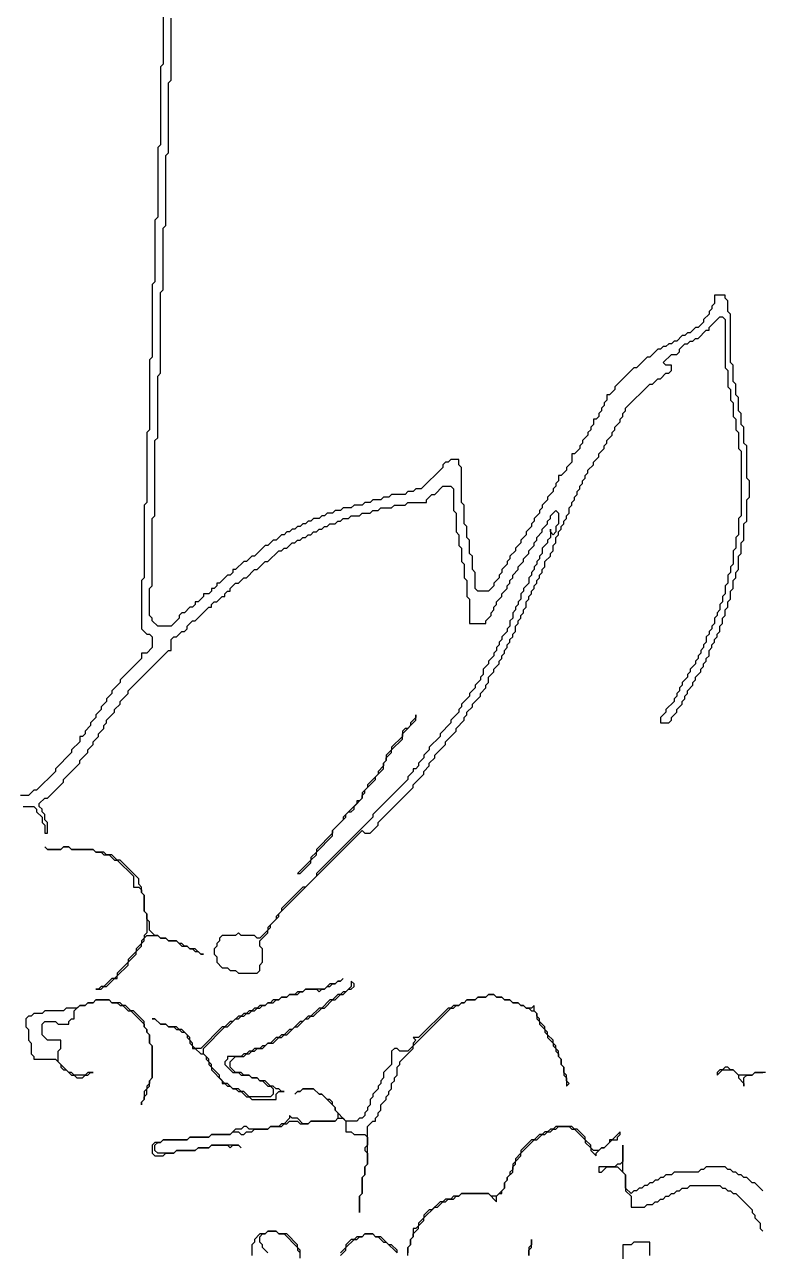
# Model space of a CAD drawing. Header units: metres. Extents: x 0 to 100, y 0 to 141.
# Drawn here: x 74.86 to 81.71, y 22.34 to 33.74 of the extents above; entities that cross this region are included whole.
import ezdxf

# ---------------------------------------------------------------- set-up
doc = ezdxf.new("R2010")
doc.units = ezdxf.units.M

msp = doc.modelspace()

# ---------------------------------------------------------------- linework, layer by layer
for points in [[(76.15, 33.875), (76.15, 33.375), (76.125, 33.35), (76.125, 32.625), (76.1, 32.6), (76.1, 31.95), (76.075, 31.925), (76.075, 31.35), (76.05, 31.325), (76.05, 30.65), (76.025, 30.625), (76.025, 29.975), (76, 29.95), (76, 29.3), (75.975, 29.275), (75.975, 28.6), (75.95, 28.575), (75.95, 28.125), (76, 28.075), (76.025, 28.075), (76.05, 28.05), (76.05, 27.95), (76, 27.9), (75.95, 27.9), (75.95, 27.85), (75.75, 27.65), (75.75, 27.625), (75.675, 27.55), (75.675, 27.525), (75.625, 27.475), (75.625, 27.45), (75.575, 27.4), (75.575, 27.375), (75.525, 27.325), (75.525, 27.3), (75.475, 27.25), (75.475, 27.225), (75.425, 27.175), (75.425, 27.15), (75.4, 27.125), (75.375, 27.125), (75.375, 27.075), (75.3, 27), (75.3, 26.975), (75.15, 26.825), (75.15, 26.8), (74.975, 26.625), (74.95, 26.625), (74.9, 26.575), (74.825, 26.575)], [(74.85, 26.475), (74.95, 26.475), (74.975, 26.45), (74.975, 26.425), (75.025, 26.375), (75.025, 26.325), (75.05, 26.3), (75.05, 26.225), (75.075, 26.225), (75.075, 26.325), (75.05, 26.35), (75.05, 26.4), (75.025, 26.425), (75.025, 26.45), (75, 26.475), (75, 26.5), (75.05, 26.55), (75.075, 26.55), (75.225, 26.7), (75.225, 26.725), (75.375, 26.875), (75.375, 26.9), (75.45, 26.975), (75.45, 27), (75.5, 27.05), (75.5, 27.075), (75.55, 27.125), (75.55, 27.15), (75.6, 27.2), (75.6, 27.225), (75.625, 27.25), (75.625, 27.275), (75.7, 27.35), (75.7, 27.375), (75.75, 27.425), (75.75, 27.45), (75.825, 27.525), (75.825, 27.55), (76.2, 27.925), (76.225, 27.925), (76.225, 28.025), (76.25, 28.05), (76.275, 28.05), (76.325, 28.1), (76.35, 28.1), (76.375, 28.125), (76.375, 28.15), (76.425, 28.2), (76.45, 28.2), (76.575, 28.325), (76.6, 28.325), (76.6, 28.35), (76.625, 28.375), (76.65, 28.375), (76.7, 28.425), (76.725, 28.425), (76.725, 28.45), (76.75, 28.475), (76.775, 28.475), (76.775, 28.5), (76.825, 28.55), (76.85, 28.55), (76.9, 28.6), (76.925, 28.6), (77, 28.675), (77.025, 28.675), (77.1, 28.75), (77.125, 28.75), (77.225, 28.85), (77.25, 28.85), (77.275, 28.875), (77.3, 28.875), (77.35, 28.925), (77.375, 28.925), (77.4, 28.95), (77.425, 28.95), (77.45, 28.975), (77.475, 28.975), (77.5, 29), (77.525, 29), (77.55, 29.025), (77.575, 29.025), (77.6, 29.05), (77.625, 29.05), (77.65, 29.075), (77.675, 29.075), (77.7, 29.1), (77.75, 29.1), (77.775, 29.125), (77.8, 29.125), (77.825, 29.15), (77.875, 29.15), (77.9, 29.175), (77.975, 29.175), (78, 29.2), (78.075, 29.2), (78.1, 29.225), (78.15, 29.225), (78.175, 29.25), (78.275, 29.25), (78.3, 29.275), (78.4, 29.275), (78.425, 29.3), (78.6, 29.3), (78.6, 29.325), (78.65, 29.375), (78.675, 29.375), (78.75, 29.45), (78.825, 29.45), (78.85, 29.425), (78.85, 29.225), (78.875, 29.2), (78.875, 29.025), (78.9, 29), (78.9, 28.9), (78.925, 28.875), (78.925, 28.75), (78.95, 28.725), (78.95, 28.6), (78.975, 28.575), (78.975, 28.425), (79, 28.4), (79, 28.175), (79.15, 28.175), (79.15, 28.2), (79.2, 28.25), (79.2, 28.275), (79.225, 28.3), (79.225, 28.325), (79.25, 28.35), (79.25, 28.375), (79.3, 28.425), (79.3, 28.45), (79.35, 28.5), (79.35, 28.525), (79.375, 28.55), (79.375, 28.575), (79.4, 28.6), (79.4, 28.625), (79.45, 28.675), (79.45, 28.7), (79.5, 28.75), (79.5, 28.775), (79.55, 28.825), (79.55, 28.85), (79.6, 28.9), (79.6, 28.925), (79.625, 28.95), (79.625, 28.975), (79.675, 29.025), (79.675, 29.05), (79.725, 29.1), (79.725, 29.125), (79.75, 29.15), (79.75, 29.175), (79.8, 29.225), (79.825, 29.2), (79.825, 29.1), (79.8, 29.075), (79.8, 29.025), (79.775, 29), (79.75, 29.025), (79.75, 29.05), (79.75, 28.975), (79.725, 28.95), (79.725, 28.925), (79.675, 28.875), (79.675, 28.825), (79.65, 28.8), (79.65, 28.775), (79.625, 28.75), (79.625, 28.725), (79.6, 28.7), (79.6, 28.675), (79.575, 28.65), (79.575, 28.625), (79.55, 28.6), (79.55, 28.55), (79.5, 28.5), (79.5, 28.475), (79.475, 28.45), (79.475, 28.4), (79.45, 28.375), (79.45, 28.35), (79.425, 28.325), (79.425, 28.3), (79.4, 28.275), (79.4, 28.225), (79.375, 28.2), (79.375, 28.15), (79.35, 28.125), (79.35, 28.1), (79.3, 28.05), (79.3, 28.025), (79.275, 28), (79.275, 27.975), (79.25, 27.95), (79.25, 27.925), (79.225, 27.9), (79.225, 27.875), (79.175, 27.825), (79.175, 27.8), (79.125, 27.75), (79.125, 27.7), (79.1, 27.675), (79.1, 27.65), (79.05, 27.6), (79.05, 27.575), (79, 27.525), (79, 27.5), (78.925, 27.425), (78.925, 27.4), (78.9, 27.375), (78.9, 27.35), (78.825, 27.275), (78.825, 27.25), (78.725, 27.15), (78.725, 27.125), (78.625, 27.025), (78.625, 27), (78.575, 26.95), (78.575, 26.925), (78.525, 26.875), (78.525, 26.85), (78.5, 26.825), (78.475, 26.825), (78.475, 26.8), (78.425, 26.75), (78.425, 26.725), (78.1, 26.4), (78.1, 26.375), (77.575, 25.85), (77.575, 25.825), (77.475, 25.725), (77.45, 25.725), (77.25, 25.525), (77.25, 25.5), (77.2, 25.45), (77.2, 25.425), (77.125, 25.35), (77.125, 25.325), (77.05, 25.25), (77.025, 25.25), (77, 25.275), (76.875, 25.275), (76.85, 25.3), (76.825, 25.275), (76.7, 25.275), (76.675, 25.25), (76.675, 25.225), (76.65, 25.2), (76.65, 25.175), (76.625, 25.15), (76.625, 25.1), (76.65, 25.075), (76.65, 25.025), (76.7, 24.975), (76.75, 24.975), (76.775, 24.95), (76.825, 24.95), (76.85, 24.925), (77.025, 24.925), (77.05, 24.95), (77.05, 25), (77.075, 25.025), (77.075, 25.15), (77.05, 25.175), (77.05, 25.225), (77.125, 25.3), (77.125, 25.325), (77.15, 25.35), (77.15, 25.375), (77.225, 25.45), (77.225, 25.475), (78, 26.25), (78.025, 26.225), (78.075, 26.225), (78.15, 26.3), (78.15, 26.325), (78.475, 26.65), (78.475, 26.675), (78.575, 26.775), (78.575, 26.8), (78.625, 26.85), (78.625, 26.875), (78.675, 26.925), (78.675, 26.95), (78.775, 27.05), (78.775, 27.075), (78.875, 27.175), (78.875, 27.2), (78.95, 27.275), (78.95, 27.3), (78.975, 27.325), (78.975, 27.35), (79.025, 27.4), (79.025, 27.425), (79.1, 27.5), (79.1, 27.525), (79.15, 27.575), (79.15, 27.6), (79.175, 27.625), (79.175, 27.675), (79.225, 27.725), (79.225, 27.75), (79.275, 27.8), (79.275, 27.825), (79.3, 27.85), (79.3, 27.875), (79.325, 27.9), (79.325, 27.925), (79.35, 27.95), (79.35, 27.975), (79.375, 28), (79.375, 28.025), (79.4, 28.05), (79.4, 28.075), (79.425, 28.1), (79.425, 28.15), (79.45, 28.175), (79.45, 28.2), (79.475, 28.225), (79.475, 28.25), (79.5, 28.275), (79.5, 28.3), (79.525, 28.325), (79.525, 28.375), (79.55, 28.4), (79.55, 28.425), (79.575, 28.45), (79.575, 28.475), (79.6, 28.5), (79.6, 28.525), (79.625, 28.55), (79.625, 28.575), (79.65, 28.6), (79.65, 28.625), (79.675, 28.65), (79.675, 28.675), (79.7, 28.7), (79.7, 28.75), (79.75, 28.8), (79.75, 28.825), (79.775, 28.85), (79.775, 28.9), (79.8, 28.925), (79.8, 28.975), (79.825, 29), (79.825, 29.025), (79.85, 29.05), (79.85, 29.075), (79.875, 29.1), (79.875, 29.125), (79.9, 29.15), (79.9, 29.175), (79.925, 29.2), (79.925, 29.25), (79.95, 29.275), (79.95, 29.3), (79.975, 29.325), (79.975, 29.35), (80, 29.375), (80, 29.4), (80.025, 29.425), (80.025, 29.45), (80.05, 29.475), (80.05, 29.5), (80.075, 29.525), (80.075, 29.55), (80.1, 29.575), (80.1, 29.6), (80.15, 29.65), (80.15, 29.675), (80.2, 29.725), (80.2, 29.75), (80.25, 29.8), (80.25, 29.825), (80.275, 29.85), (80.275, 29.875), (80.325, 29.925), (80.325, 29.95), (80.35, 29.975), (80.35, 30), (80.4, 30.05), (80.4, 30.075), (80.425, 30.1), (80.425, 30.125), (80.45, 30.15), (80.45, 30.175), (80.675, 30.4), (80.7, 30.4), (80.75, 30.45), (80.775, 30.45), (80.825, 30.5), (80.85, 30.5), (80.875, 30.525), (80.875, 30.575), (80.825, 30.575), (80.8, 30.6), (80.875, 30.675), (80.925, 30.675), (80.95, 30.7), (80.95, 30.725), (81, 30.775), (81.025, 30.775), (81.05, 30.8), (81.075, 30.8), (81.1, 30.825), (81.125, 30.825), (81.2, 30.9), (81.225, 30.9), (81.225, 30.925), (81.325, 31.025), (81.35, 31.025), (81.375, 31), (81.375, 30.55), (81.4, 30.525), (81.4, 30.375), (81.425, 30.35), (81.425, 30.25), (81.45, 30.225), (81.45, 30.1), (81.475, 30.075), (81.475, 29.975), (81.5, 29.95), (81.5, 29.8), (81.525, 29.775), (81.525, 29.175), (81.5, 29.15), (81.5, 29), (81.475, 28.975), (81.475, 28.875), (81.45, 28.85), (81.45, 28.725), (81.425, 28.7), (81.425, 28.65), (81.4, 28.625), (81.4, 28.55), (81.375, 28.525), (81.375, 28.45), (81.35, 28.425), (81.35, 28.375), (81.325, 28.35), (81.325, 28.3), (81.3, 28.275), (81.3, 28.25), (81.275, 28.225), (81.275, 28.175), (81.25, 28.15), (81.25, 28.125), (81.225, 28.1), (81.225, 28.075), (81.2, 28.05), (81.2, 28), (81.175, 27.975), (81.175, 27.95), (81.15, 27.925), (81.15, 27.9), (81.125, 27.875), (81.125, 27.85), (81.1, 27.825), (81.1, 27.8), (81.05, 27.75), (81.05, 27.725), (81.025, 27.7), (81.025, 27.675), (80.975, 27.625), (80.975, 27.6), (80.95, 27.575), (80.95, 27.55), (80.925, 27.525), (80.925, 27.5), (80.9, 27.475), (80.9, 27.45), (80.825, 27.375), (80.825, 27.35), (80.775, 27.3), (80.775, 27.25), (80.85, 27.25), (80.875, 27.275), (80.875, 27.3), (80.925, 27.35), (80.925, 27.375), (80.975, 27.425), (80.975, 27.45), (81, 27.475), (81, 27.5), (81.025, 27.525), (81.025, 27.55), (81.075, 27.6), (81.075, 27.625), (81.1, 27.65), (81.1, 27.675), (81.15, 27.725), (81.15, 27.75), (81.175, 27.775), (81.175, 27.8), (81.2, 27.825), (81.2, 27.85), (81.225, 27.875), (81.225, 27.925), (81.25, 27.95), (81.25, 27.975), (81.275, 28), (81.275, 28.025), (81.3, 28.05), (81.3, 28.075), (81.325, 28.1), (81.325, 28.15), (81.35, 28.175), (81.35, 28.225), (81.375, 28.25), (81.375, 28.3), (81.4, 28.325), (81.4, 28.375), (81.425, 28.4), (81.425, 28.475), (81.45, 28.5), (81.45, 28.575), (81.475, 28.6), (81.475, 28.65), (81.5, 28.675), (81.5, 28.8), (81.525, 28.825), (81.525, 28.925), (81.55, 28.95), (81.55, 29.1), (81.575, 29.125), (81.575, 29.325), (81.6, 29.35), (81.6, 29.5), (81.575, 29.525), (81.575, 29.825), (81.55, 29.85), (81.55, 30), (81.525, 30.025), (81.525, 30.125), (81.5, 30.15), (81.5, 30.275), (81.475, 30.3), (81.475, 30.4), (81.45, 30.425), (81.45, 30.575), (81.425, 30.6), (81.425, 31.05), (81.4, 31.075), (81.4, 31.175), (81.375, 31.2), (81.375, 31.225), (81.275, 31.225), (81.275, 31.15), (81.25, 31.125), (81.25, 31.1), (81.225, 31.075), (81.225, 31.05), (81.175, 31), (81.175, 30.975), (81.125, 30.925), (81.1, 30.925), (81.05, 30.875), (81.025, 30.875), (81, 30.85), (80.975, 30.85), (80.925, 30.8), (80.9, 30.8), (80.875, 30.775), (80.85, 30.775), (80.825, 30.75), (80.8, 30.75), (80.775, 30.725), (80.75, 30.725), (80.675, 30.65), (80.65, 30.65), (80.55, 30.55), (80.525, 30.55), (80.35, 30.375), (80.35, 30.35), (80.3, 30.3), (80.275, 30.3), (80.275, 30.25), (80.25, 30.225), (80.25, 30.2), (80.225, 30.175), (80.225, 30.15), (80.2, 30.125), (80.2, 30.1), (80.175, 30.075), (80.15, 30.075), (80.15, 30.025), (80.125, 30), (80.125, 29.975), (80.1, 29.95), (80.1, 29.925), (80.05, 29.875), (80.05, 29.85), (80.025, 29.825), (80.025, 29.8), (79.975, 29.75), (79.95, 29.75), (79.95, 29.675), (79.9, 29.625), (79.9, 29.6), (79.85, 29.55), (79.825, 29.55), (79.825, 29.5), (79.8, 29.475), (79.8, 29.45), (79.775, 29.425), (79.775, 29.4), (79.725, 29.35), (79.725, 29.325), (79.675, 29.275), (79.675, 29.25), (79.65, 29.225), (79.65, 29.2), (79.6, 29.15), (79.6, 29.125), (79.575, 29.1), (79.575, 29.075), (79.525, 29.025), (79.525, 29), (79.475, 28.95), (79.475, 28.925), (79.425, 28.875), (79.425, 28.85), (79.375, 28.8), (79.375, 28.775), (79.35, 28.75), (79.35, 28.725), (79.3, 28.675), (79.3, 28.65), (79.275, 28.625), (79.275, 28.6), (79.225, 28.55), (79.225, 28.525), (79.175, 28.475), (79.075, 28.475), (79.05, 28.5), (79.05, 28.65), (79.025, 28.675), (79.025, 28.8), (79, 28.825), (79, 28.95), (78.975, 28.975), (78.975, 29.075), (78.95, 29.1), (78.95, 29.275), (78.925, 29.3), (78.925, 29.625), (78.9, 29.65), (78.9, 29.7), (78.825, 29.7), (78.8, 29.675), (78.775, 29.675), (78.75, 29.65), (78.75, 29.625), (78.55, 29.425), (78.5, 29.425), (78.475, 29.4), (78.425, 29.4), (78.4, 29.375), (78.275, 29.375), (78.25, 29.35), (78.2, 29.35), (78.175, 29.325), (78.1, 29.325), (78.075, 29.3), (78.025, 29.3), (78, 29.275), (77.925, 29.275), (77.9, 29.25), (77.825, 29.25), (77.8, 29.225), (77.75, 29.225), (77.725, 29.2), (77.675, 29.2), (77.65, 29.175), (77.625, 29.175), (77.6, 29.15), (77.55, 29.15), (77.525, 29.125), (77.5, 29.125), (77.475, 29.1), (77.45, 29.1), (77.425, 29.075), (77.4, 29.075), (77.375, 29.05), (77.35, 29.05), (77.325, 29.025), (77.3, 29.025), (77.275, 29), (77.25, 29), (77.2, 28.95), (77.175, 28.95), (77.125, 28.9), (77.1, 28.9), (77, 28.8), (76.975, 28.8), (76.925, 28.75), (76.9, 28.75), (76.825, 28.675), (76.8, 28.675), (76.8, 28.65), (76.775, 28.625), (76.75, 28.625), (76.675, 28.55), (76.65, 28.55), (76.65, 28.525), (76.625, 28.5), (76.6, 28.5), (76.6, 28.475), (76.575, 28.45), (76.525, 28.45), (76.525, 28.425), (76.475, 28.375), (76.45, 28.375), (76.45, 28.35), (76.425, 28.325), (76.4, 28.325), (76.35, 28.275), (76.325, 28.275), (76.3, 28.25), (76.3, 28.225), (76.225, 28.15), (76.1, 28.15), (76.05, 28.2), (76.05, 28.225), (76.025, 28.25), (76.025, 28.5), (76.05, 28.525), (76.05, 29.15), (76.075, 29.175), (76.075, 29.875), (76.1, 29.9), (76.1, 30.475), (76.125, 30.5), (76.125, 31.25), (76.15, 31.275), (76.15, 31.85), (76.175, 31.875), (76.175, 32.525), (76.2, 32.55), (76.2, 33.2), (76.225, 33.225), (76.225, 33.8)], [(81.75, 24), (81.65, 24), (81.625, 23.975), (81.5, 23.975), (81.45, 24.025), (81.425, 24.025), (81.4, 24.05), (81.375, 24.05), (81.35, 24.025), (81.325, 24.025), (81.3, 24), (81.3, 23.975), (81.35, 24.025), (81.45, 24.025), (81.5, 23.975), (81.5, 23.95), (81.55, 23.9), (81.55, 23.875), (81.55, 23.95), (81.575, 23.975), (81.625, 23.975), (81.65, 24), (81.725, 24)], [(78.425, 22.3), (78.425, 22.375), (78.45, 22.4), (78.45, 22.45), (78.475, 22.475), (78.475, 22.5), (78.525, 22.55), (78.525, 22.575), (78.575, 22.625), (78.575, 22.65), (78.675, 22.75), (78.7, 22.75), (78.75, 22.8), (78.775, 22.8), (78.8, 22.825), (78.85, 22.825), (78.875, 22.85), (78.9, 22.85), (78.925, 22.875), (79.175, 22.875), (79.25, 22.8), (79.25, 22.85), (79.275, 22.875), (79.3, 22.875), (79.3, 22.9), (79.325, 22.925), (79.325, 22.975), (79.35, 23), (79.35, 23.025), (79.4, 23.075), (79.4, 23.125), (79.425, 23.15), (79.425, 23.175), (79.475, 23.225), (79.475, 23.25), (79.6, 23.375), (79.625, 23.375), (79.675, 23.425), (79.7, 23.425), (79.725, 23.45), (79.75, 23.45), (79.775, 23.475), (79.8, 23.475), (79.825, 23.5), (79.925, 23.5), (79.95, 23.475), (79.975, 23.475), (80.075, 23.375), (80.075, 23.35), (80.125, 23.3), (80.125, 23.275), (80.175, 23.225), (80.175, 23.25), (80.225, 23.3), (80.25, 23.3), (80.325, 23.375), (80.375, 23.375), (80.375, 23.4), (80.4, 23.425), (80.4, 23.45), (80.325, 23.375), (80.3, 23.375), (80.3, 23.35), (80.25, 23.3), (80.225, 23.3), (80.2, 23.275), (80.15, 23.275), (80.125, 23.3), (80.125, 23.325), (80.075, 23.375), (80.075, 23.4), (80, 23.475), (79.975, 23.475), (79.95, 23.5), (79.8, 23.5), (79.775, 23.475), (79.75, 23.475), (79.725, 23.45), (79.7, 23.45), (79.675, 23.425), (79.65, 23.425), (79.6, 23.375), (79.575, 23.375), (79.475, 23.275), (79.475, 23.25), (79.425, 23.2), (79.425, 23.175), (79.4, 23.15), (79.4, 23.1), (79.375, 23.075), (79.375, 23.05), (79.35, 23.025), (79.35, 23), (79.325, 22.975), (79.325, 22.925), (79.25, 22.85), (79.2, 22.85), (79.175, 22.875), (78.925, 22.875), (78.9, 22.85), (78.85, 22.85), (78.825, 22.825), (78.775, 22.825), (78.75, 22.8), (78.725, 22.8), (78.65, 22.725), (78.625, 22.725), (78.575, 22.675), (78.575, 22.65), (78.525, 22.6), (78.525, 22.575), (78.5, 22.55), (78.475, 22.55), (78.475, 22.475), (78.45, 22.45), (78.45, 22.4), (78.425, 22.375), (78.425, 22.325)], [(81.725, 22.9), (81.65, 22.975), (81.625, 22.975), (81.575, 23.025), (81.55, 23.025), (81.525, 23.05), (81.5, 23.05), (81.475, 23.075), (81.45, 23.075), (81.425, 23.1), (81.4, 23.1), (81.375, 23.125), (81.2, 23.125), (81.175, 23.1), (81.15, 23.1), (81.125, 23.075), (80.9, 23.075), (80.875, 23.05), (80.825, 23.05), (80.8, 23.025), (80.775, 23.025), (80.75, 23), (80.725, 23), (80.7, 22.975), (80.675, 22.975), (80.65, 22.95), (80.625, 22.95), (80.6, 22.925), (80.575, 22.925), (80.55, 22.9), (80.525, 22.9), (80.5, 22.875), (80.45, 22.925), (80.45, 23.05), (80.425, 23.075), (80.425, 23.325), (80.425, 23.175), (80.4, 23.15), (80.375, 23.15), (80.35, 23.125), (80.2, 23.125), (80.2, 23.075), (80.225, 23.075), (80.275, 23.125), (80.375, 23.125), (80.45, 23.05), (80.45, 22.9), (80.5, 22.85), (80.5, 22.75), (80.625, 22.75), (80.65, 22.775), (80.7, 22.775), (80.725, 22.8), (80.75, 22.8), (80.775, 22.825), (80.8, 22.825), (80.825, 22.85), (80.85, 22.85), (80.875, 22.875), (80.9, 22.875), (80.925, 22.9), (80.95, 22.9), (80.975, 22.925), (81.025, 22.925), (81.05, 22.95), (81.325, 22.95), (81.35, 22.925), (81.375, 22.925), (81.4, 22.9), (81.425, 22.9), (81.45, 22.875), (81.475, 22.875), (81.625, 22.725), (81.625, 22.7), (81.65, 22.675), (81.65, 22.65), (81.7, 22.6), (81.7, 22.55), (81.725, 22.525)], [(77.425, 22.275), (77.425, 22.35), (77.4, 22.375), (77.4, 22.4), (77.3, 22.5), (77.225, 22.5), (77.2, 22.525), (77.125, 22.525), (77.1, 22.5), (77.05, 22.5), (77, 22.45), (77, 22.425), (76.975, 22.4), (76.975, 22.3)], [(77.125, 22.325), (77.075, 22.375), (77.075, 22.4), (77.05, 22.425), (77.05, 22.475), (77.075, 22.5), (77.1, 22.5), (77.125, 22.525), (77.2, 22.525), (77.225, 22.5), (77.275, 22.5), (77.4, 22.375), (77.4, 22.35), (77.425, 22.325)], [(78.325, 22.325), (78.325, 22.35), (78.275, 22.4), (78.25, 22.4), (78.175, 22.475), (78.125, 22.475), (78.1, 22.5), (78.025, 22.5), (78, 22.475), (77.95, 22.475), (77.925, 22.45), (77.9, 22.45), (77.85, 22.4), (77.85, 22.375), (77.8, 22.325)], [(77.8, 22.3), (77.85, 22.35), (77.85, 22.375), (77.925, 22.45), (77.95, 22.45), (77.975, 22.475), (78, 22.475), (78.025, 22.5), (78.1, 22.5), (78.125, 22.475), (78.15, 22.475), (78.2, 22.425), (78.225, 22.425), (78.325, 22.325)], [(79.55, 22.3), (79.55, 22.35), (79.575, 22.375), (79.575, 22.45), (79.575, 22.4), (79.55, 22.375), (79.55, 22.3)], [(80.675, 22.3), (80.675, 22.425), (80.525, 22.425), (80.5, 22.4), (80.425, 22.4), (80.425, 22.2)]]:
    msp.add_lwpolyline(points)
for points in [[(78.5, 27.325), (78.5, 27.3), (78.45, 27.25), (78.45, 27.225), (78.425, 27.2), (78.4, 27.2), (78.375, 27.175), (78.375, 27.125), (78.275, 27.025), (78.275, 27), (78.225, 26.95), (78.225, 26.9), (78.2, 26.875), (78.2, 26.85), (78.15, 26.8), (78.15, 26.775), (78.05, 26.675), (78.05, 26.65), (78, 26.6), (78, 26.55), (77.975, 26.525), (77.95, 26.525), (77.95, 26.5), (77.825, 26.375), (77.825, 26.35), (77.725, 26.25), (77.725, 26.225), (77.575, 26.075), (77.575, 26.05), (77.525, 26), (77.525, 25.975), (77.4, 25.85), (77.425, 25.85), (77.525, 25.95), (77.525, 25.975), (77.575, 26.025), (77.575, 26.05), (77.725, 26.2), (77.725, 26.25), (77.85, 26.375), (77.85, 26.4), (77.875, 26.425), (77.9, 26.425), (77.925, 26.45), (77.925, 26.475), (78, 26.55), (78, 26.575), (78.025, 26.6), (78.025, 26.625), (78.125, 26.725), (78.125, 26.75), (78.2, 26.825), (78.2, 26.875), (78.225, 26.9), (78.225, 26.925), (78.275, 26.975), (78.275, 27), (78.375, 27.1), (78.375, 27.15), (78.5, 27.275)], [(75.05, 26.1), (75.075, 26.075), (75.2, 26.075), (75.225, 26.1), (75.275, 26.1), (75.3, 26.075), (75.5, 26.075), (75.525, 26.05), (75.575, 26.05), (75.6, 26.025), (75.65, 26.025), (75.7, 25.975), (75.725, 25.975), (75.875, 25.825), (75.875, 25.725), (75.925, 25.725), (75.95, 25.7), (75.95, 25.675), (75.975, 25.65), (75.975, 25.5), (76, 25.475), (76, 25.3), (75.975, 25.275), (75.975, 25.25), (75.95, 25.225), (75.95, 25.2), (75.9, 25.15), (75.9, 25.125), (75.825, 25.05), (75.825, 25.025), (75.725, 24.925), (75.725, 24.9), (75.7, 24.875), (75.675, 24.875), (75.6, 24.8), (75.575, 24.8), (75.55, 24.775), (75.525, 24.775), (75.575, 24.775), (75.6, 24.8), (75.625, 24.8), (75.7, 24.875), (75.725, 24.875), (75.725, 24.9), (75.825, 25), (75.825, 25.025), (75.9, 25.1), (75.9, 25.125), (75.95, 25.175), (75.95, 25.2), (75.975, 25.225), (75.975, 25.25), (76, 25.275), (76.1, 25.275), (76.125, 25.25), (76.175, 25.25), (76.2, 25.225), (76.275, 25.225), (76.325, 25.175), (76.375, 25.175), (76.4, 25.15), (76.425, 25.15), (76.45, 25.125), (76.475, 25.125), (76.5, 25.1), (76.525, 25.1), (76.5, 25.1), (76.45, 25.15), (76.4, 25.15), (76.375, 25.175), (76.35, 25.175), (76.325, 25.2), (76.3, 25.2), (76.275, 25.225), (76.2, 25.225), (76.175, 25.25), (76.125, 25.25), (76.1, 25.275), (76.075, 25.275), (76.025, 25.325), (76.025, 25.4), (76, 25.425), (76, 25.475), (75.975, 25.5), (75.975, 25.65), (75.95, 25.675), (75.95, 25.725), (75.925, 25.75), (75.925, 25.8), (75.75, 25.975), (75.725, 25.975), (75.675, 26.025), (75.625, 26.025), (75.6, 26.05), (75.525, 26.05), (75.5, 26.075), (75.3, 26.075), (75.275, 26.1), (75.225, 26.1), (75.2, 26.075), (75.075, 26.075)], [(77.825, 24.875), (77.8, 24.85), (77.775, 24.85), (77.75, 24.825), (77.7, 24.825), (77.65, 24.775), (77.475, 24.775), (77.45, 24.75), (77.4, 24.75), (77.375, 24.725), (77.325, 24.725), (77.3, 24.7), (77.25, 24.7), (77.225, 24.675), (77.175, 24.675), (77.15, 24.65), (77.125, 24.65), (77.1, 24.625), (77.05, 24.625), (77.025, 24.6), (77, 24.6), (76.975, 24.575), (76.95, 24.575), (76.925, 24.55), (76.9, 24.55), (76.875, 24.525), (76.85, 24.525), (76.8, 24.475), (76.775, 24.475), (76.725, 24.425), (76.7, 24.425), (76.5, 24.225), (76.45, 24.225), (76.425, 24.25), (76.425, 24.275), (76.4, 24.3), (76.4, 24.325), (76.325, 24.4), (76.3, 24.4), (76.275, 24.425), (76.2, 24.425), (76.175, 24.45), (76.125, 24.45), (76.075, 24.5), (76.05, 24.5), (76.075, 24.5), (76.125, 24.45), (76.175, 24.45), (76.2, 24.425), (76.25, 24.425), (76.275, 24.4), (76.3, 24.4), (76.325, 24.375), (76.35, 24.375), (76.375, 24.35), (76.375, 24.325), (76.4, 24.3), (76.4, 24.275), (76.425, 24.25), (76.425, 24.225), (76.45, 24.225), (76.5, 24.175), (76.525, 24.175), (76.55, 24.15), (76.55, 24.125), (76.575, 24.1), (76.575, 24.075), (76.6, 24.05), (76.6, 24.025), (76.7, 23.925), (76.7, 23.9), (76.725, 23.9), (76.75, 23.875), (76.775, 23.875), (76.8, 23.85), (76.825, 23.85), (76.85, 23.825), (76.875, 23.825), (76.925, 23.775), (76.95, 23.775), (76.975, 23.75), (77.2, 23.75), (77.2, 23.8), (77.225, 23.825), (77.275, 23.825), (77.25, 23.825), (77.225, 23.85), (77.2, 23.85), (77.175, 23.875), (77.15, 23.875), (77.1, 23.925), (77.05, 23.925), (77.025, 23.95), (76.975, 23.95), (76.95, 23.975), (76.9, 23.975), (76.875, 24), (76.825, 24), (76.775, 24.05), (76.775, 24.1), (76.825, 24.15), (76.9, 24.15), (76.925, 24.175), (76.95, 24.175), (76.975, 24.2), (77, 24.2), (77.025, 24.225), (77.075, 24.225), (77.125, 24.275), (77.175, 24.275), (77.225, 24.325), (77.25, 24.325), (77.275, 24.35), (77.3, 24.35), (77.375, 24.425), (77.4, 24.425), (77.475, 24.5), (77.5, 24.5), (77.525, 24.525), (77.55, 24.525), (77.625, 24.6), (77.65, 24.6), (77.725, 24.675), (77.75, 24.675), (77.8, 24.725), (77.825, 24.725), (77.875, 24.775), (77.9, 24.775), (77.925, 24.8), (77.925, 24.825), (77.9, 24.85), (77.9, 24.8), (77.85, 24.75), (77.825, 24.75), (77.8, 24.725), (77.775, 24.725), (77.725, 24.675), (77.7, 24.675), (77.625, 24.6), (77.6, 24.6), (77.525, 24.525), (77.5, 24.525), (77.45, 24.475), (77.425, 24.475), (77.35, 24.4), (77.325, 24.4), (77.275, 24.35), (77.25, 24.35), (77.225, 24.325), (77.2, 24.325), (77.15, 24.275), (77.125, 24.275), (77.1, 24.25), (77.075, 24.25), (77.05, 24.225), (77, 24.225), (76.975, 24.2), (76.95, 24.2), (76.925, 24.175), (76.9, 24.175), (76.875, 24.15), (76.75, 24.15), (76.75, 24.125), (76.725, 24.1), (76.725, 24.075), (76.8, 24), (76.85, 24), (76.875, 23.975), (76.95, 23.975), (76.975, 23.95), (77.025, 23.95), (77.05, 23.925), (77.075, 23.925), (77.125, 23.875), (77.15, 23.875), (77.175, 23.85), (77.175, 23.8), (77.15, 23.775), (76.95, 23.775), (76.9, 23.825), (76.875, 23.825), (76.85, 23.85), (76.8, 23.85), (76.75, 23.9), (76.725, 23.9), (76.675, 23.95), (76.675, 23.975), (76.6, 24.05), (76.6, 24.075), (76.575, 24.1), (76.575, 24.125), (76.525, 24.175), (76.525, 24.225), (76.725, 24.425), (76.75, 24.425), (76.825, 24.5), (76.85, 24.5), (76.875, 24.525), (76.9, 24.525), (76.925, 24.55), (76.95, 24.55), (76.975, 24.575), (77, 24.575), (77.025, 24.6), (77.05, 24.6), (77.075, 24.625), (77.1, 24.625), (77.125, 24.65), (77.175, 24.65), (77.2, 24.675), (77.225, 24.675), (77.25, 24.7), (77.3, 24.7), (77.325, 24.725), (77.4, 24.725), (77.425, 24.75), (77.45, 24.75), (77.475, 24.775), (77.575, 24.775), (77.6, 24.75), (77.625, 24.775), (77.65, 24.775), (77.675, 24.8), (77.7, 24.8), (77.725, 24.825), (77.75, 24.825), (77.775, 24.85), (77.8, 24.85)], [(75.525, 24.675), (75.5, 24.65), (75.45, 24.65), (75.425, 24.625), (75.375, 24.625), (75.35, 24.6), (75.25, 24.6), (75.225, 24.575), (75.05, 24.575), (75.025, 24.55), (74.95, 24.55), (74.925, 24.525), (74.9, 24.525), (74.875, 24.5), (74.875, 24.425), (74.9, 24.4), (74.9, 24.3), (74.925, 24.275), (74.925, 24.175), (74.95, 24.15), (74.95, 24.125), (75.15, 24.125), (75.2, 24.075), (75.2, 24.05), (75.225, 24.025), (75.25, 24.025), (75.3, 23.975), (75.325, 23.975), (75.35, 23.95), (75.4, 23.95), (75.425, 23.975), (75.45, 23.975), (75.475, 24), (75.5, 24), (75.45, 24), (75.425, 23.975), (75.325, 23.975), (75.3, 24), (75.275, 24), (75.175, 24.1), (75.175, 24.2), (75.2, 24.225), (75.2, 24.3), (75.075, 24.3), (75.025, 24.35), (75.025, 24.45), (75.05, 24.475), (75.15, 24.475), (75.175, 24.45), (75.275, 24.45), (75.275, 24.475), (75.3, 24.5), (75.325, 24.5), (75.325, 24.575), (75.375, 24.625), (75.425, 24.625), (75.45, 24.65), (75.5, 24.65), (75.525, 24.675), (75.65, 24.675), (75.675, 24.65), (75.725, 24.65), (75.75, 24.625), (75.775, 24.625), (75.825, 24.575), (75.85, 24.575), (75.975, 24.45), (75.975, 24.425), (76, 24.4), (76, 24.375), (76.025, 24.35), (76.025, 24.275), (76.05, 24.25), (76.05, 23.95), (76.025, 23.925), (76.025, 23.9), (76, 23.875), (76, 23.85), (75.975, 23.825), (75.975, 23.75), (75.95, 23.725), (75.95, 23.7), (75.95, 23.725), (75.975, 23.75), (75.975, 23.775), (76, 23.8), (76, 23.85), (76.025, 23.875), (76.025, 23.925), (76.05, 23.95), (76.05, 24.25), (76.025, 24.275), (76.025, 24.35), (76, 24.375), (76, 24.4), (75.975, 24.425), (75.975, 24.475), (75.875, 24.575), (75.85, 24.575), (75.8, 24.625), (75.775, 24.625), (75.75, 24.65), (75.675, 24.65), (75.65, 24.675)], [(79.175, 24.725), (79.15, 24.7), (79.075, 24.7), (79.05, 24.675), (78.975, 24.675), (78.95, 24.65), (78.925, 24.65), (78.9, 24.625), (78.85, 24.625), (78.825, 24.6), (78.8, 24.6), (78.525, 24.325), (78.475, 24.325), (78.5, 24.3), (78.475, 24.275), (78.475, 24.25), (78.425, 24.2), (78.35, 24.2), (78.325, 24.225), (78.3, 24.225), (78.275, 24.2), (78.275, 24.075), (78.2, 24), (78.2, 23.95), (78.175, 23.925), (78.175, 23.9), (78.15, 23.875), (78.15, 23.85), (78.1, 23.8), (78.1, 23.775), (78.075, 23.75), (78.075, 23.7), (78.05, 23.675), (78.05, 23.65), (78.025, 23.625), (78.025, 23.6), (78, 23.575), (77.975, 23.575), (77.95, 23.55), (77.85, 23.55), (77.75, 23.65), (77.75, 23.675), (77.725, 23.7), (77.725, 23.725), (77.7, 23.75), (77.675, 23.75), (77.625, 23.8), (77.6, 23.8), (77.55, 23.85), (77.45, 23.85), (77.425, 23.825), (77.4, 23.825), (77.375, 23.8), (77.4, 23.825), (77.425, 23.825), (77.45, 23.85), (77.55, 23.85), (77.6, 23.8), (77.625, 23.8), (77.75, 23.675), (77.75, 23.65), (77.775, 23.625), (77.775, 23.575), (77.75, 23.55), (77.525, 23.55), (77.5, 23.525), (77.45, 23.525), (77.4, 23.575), (77.35, 23.575), (77.325, 23.6), (77.325, 23.575), (77.275, 23.525), (77.25, 23.525), (77.225, 23.5), (77.15, 23.5), (77.125, 23.475), (76.95, 23.475), (76.925, 23.5), (76.9, 23.5), (76.875, 23.475), (76.825, 23.475), (76.775, 23.425), (76.6, 23.425), (76.575, 23.4), (76.4, 23.4), (76.375, 23.375), (76.15, 23.375), (76.125, 23.35), (76.075, 23.35), (76.05, 23.325), (76.05, 23.25), (76.075, 23.225), (76.15, 23.225), (76.175, 23.25), (76.25, 23.25), (76.275, 23.275), (76.45, 23.275), (76.475, 23.3), (76.575, 23.3), (76.6, 23.325), (76.75, 23.325), (76.775, 23.3), (76.8, 23.325), (76.85, 23.325), (76.875, 23.3), (76.85, 23.325), (76.6, 23.325), (76.575, 23.3), (76.475, 23.3), (76.45, 23.275), (76.275, 23.275), (76.25, 23.25), (76.1, 23.25), (76.075, 23.275), (76.075, 23.325), (76.1, 23.35), (76.125, 23.35), (76.15, 23.375), (76.375, 23.375), (76.4, 23.4), (76.575, 23.4), (76.6, 23.425), (76.775, 23.425), (76.8, 23.45), (76.85, 23.45), (76.875, 23.425), (76.9, 23.425), (76.925, 23.45), (76.975, 23.45), (77, 23.475), (77.125, 23.475), (77.15, 23.5), (77.25, 23.5), (77.275, 23.525), (77.3, 23.525), (77.325, 23.55), (77.4, 23.55), (77.425, 23.525), (77.5, 23.525), (77.525, 23.55), (77.75, 23.55), (77.775, 23.575), (77.825, 23.575), (77.85, 23.55), (77.85, 23.45), (77.9, 23.45), (77.925, 23.425), (78.025, 23.425), (78.05, 23.4), (78.05, 23.325), (78.025, 23.3), (78.025, 23.275), (78.05, 23.25), (78.05, 23.15), (78.025, 23.125), (78.025, 23.05), (78, 23.025), (78, 22.875), (77.975, 22.85), (77.975, 22.7), (77.975, 22.85), (78, 22.875), (78, 23.025), (78.025, 23.05), (78.025, 23.125), (78.05, 23.15), (78.05, 23.5), (78.1, 23.55), (78.125, 23.55), (78.125, 23.575), (78.15, 23.6), (78.15, 23.625), (78.175, 23.65), (78.175, 23.7), (78.225, 23.75), (78.225, 23.775), (78.25, 23.8), (78.25, 23.825), (78.275, 23.85), (78.275, 23.9), (78.3, 23.925), (78.3, 23.95), (78.325, 23.975), (78.325, 24.05), (78.35, 24.075), (78.35, 24.1), (78.475, 24.225), (78.475, 24.25), (78.825, 24.6), (78.85, 24.6), (78.875, 24.625), (78.9, 24.625), (78.925, 24.65), (78.95, 24.65), (78.975, 24.675), (79.05, 24.675), (79.075, 24.7), (79.15, 24.7), (79.175, 24.725), (79.225, 24.725), (79.25, 24.7), (79.3, 24.7), (79.325, 24.675), (79.375, 24.675), (79.4, 24.65), (79.45, 24.65), (79.475, 24.625), (79.5, 24.625), (79.525, 24.6), (79.55, 24.6), (79.575, 24.575), (79.6, 24.575), (79.625, 24.55), (79.625, 24.5), (79.65, 24.475), (79.65, 24.45), (79.7, 24.4), (79.7, 24.375), (79.725, 24.35), (79.725, 24.325), (79.775, 24.275), (79.775, 24.25), (79.8, 24.225), (79.8, 24.2), (79.825, 24.175), (79.825, 24.15), (79.85, 24.125), (79.85, 24.075), (79.875, 24.05), (79.875, 23.975), (79.9, 23.95), (79.9, 23.875), (79.925, 23.9), (79.9, 23.925), (79.9, 23.975), (79.875, 24), (79.875, 24.05), (79.85, 24.075), (79.85, 24.125), (79.825, 24.15), (79.825, 24.2), (79.8, 24.225), (79.8, 24.25), (79.775, 24.275), (79.775, 24.3), (79.725, 24.35), (79.725, 24.375), (79.7, 24.4), (79.7, 24.425), (79.65, 24.475), (79.65, 24.5), (79.625, 24.525), (79.625, 24.55), (79.6, 24.575), (79.6, 24.625), (79.575, 24.6), (79.525, 24.6), (79.5, 24.625), (79.475, 24.625), (79.45, 24.65), (79.4, 24.65), (79.375, 24.675), (79.325, 24.675), (79.3, 24.7), (79.25, 24.7), (79.225, 24.725)]]:
    msp.add_lwpolyline(points, close=True)

doc.saveas('drawing.dxf')
